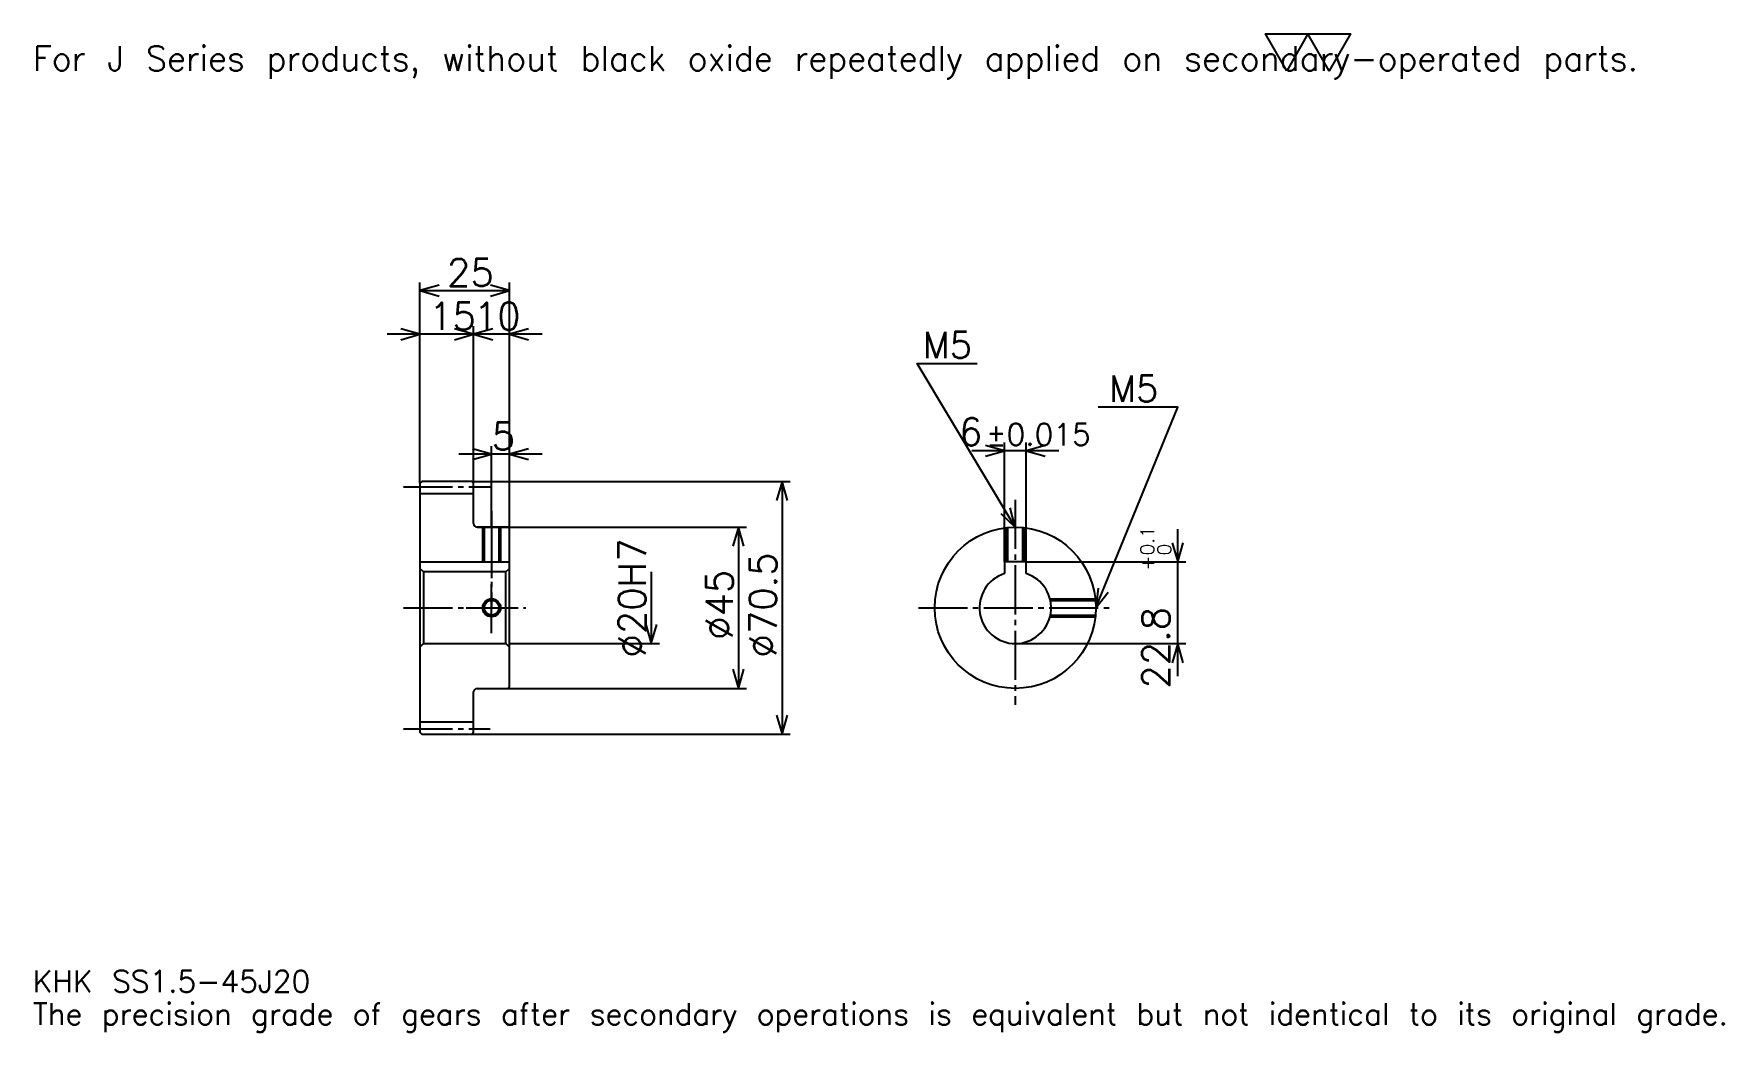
# Model space of a CAD drawing. Extents: x 15 to 487, y 6 to 284.
import ezdxf

# ---------------------------------------------------------------- set-up
doc = ezdxf.new("R2010")
doc.units = 0
doc.linetypes.add('DASHDOT', pattern=[18.260869, 13.695652, -1.521739, 1.521739, -1.521739])
doc.layers.get('0').update_dxf_attribs({"linetype": 'CONTINUOUS'})
doc.layers.add('DASHDOT', color=6, linetype='DASHDOT')
doc.styles.add('KANJI', font='TXT', dxfattribs={"bigfont": 'BIGFONT'})

msp = doc.modelspace()

# ---------------------------------------------------------------- linework, layer by layer
at = {"color": 5}
for p, q in [((123.260864, 159.271744), (123.260864, 214.815216)), ((123.260864, 212.532608), (148.260864, 212.532608)), ((148.260864, 159.271744), (148.260864, 214.815216)), ((147.391296, 200.358704), (114.130432, 200.358704)), ((157.391296, 200.358704), (129.130432, 200.358704)), ((138.260864, 159.271744), (138.260864, 202.641312)), ((286.456512, 136.821747), (286.456512, 170.108704)), ((292.456512, 136.821747), (292.456512, 170.108704)), ((157.391296, 166.880432), (134.130432, 166.880432)), ((143.260864, 159.271744), (143.260864, 169.163055)), ((301.586945, 167.826096), (277.32608, 167.826096)), ((123.260864, 158.771744), (123.260864, 159.271744)), ((137.760864, 159.271744), (148.260864, 159.271744)), ((138.260864, 158.771744), (138.260864, 159.271744)), ((143.260864, 146.521744), (143.260864, 159.271744)), ((143.260864, 146.521744), (143.260864, 159.271744)), ((148.260864, 159.271744), (226.630432, 159.271744)), ((148.260864, 146.021744), (148.260864, 159.271744)), ((224.347824, 159.271744), (224.347824, 88.771744)), ((139.260864, 146.521744), (148.260864, 146.521744)), ((148.260864, 146.521744), (214.456512, 146.521744)), ((212.173904, 146.521744), (212.173904, 101.521744)), ((334.782593, 104.891312), (334.782593, 145.952179)), ((187.82608, 134.021744), (187.82608, 114.021744)), ((292.456512, 136.821747), (337.065186, 136.821747)), ((148.260864, 114.021744), (190.108688, 114.021744)), ((289.456512, 114.021744), (337.065186, 114.021744)), ((139.260864, 101.521744), (148.260864, 101.521744)), ((148.260864, 101.521744), (214.456512, 101.521744)), ((137.760864, 88.771744), (148.260864, 88.771744)), ((148.260864, 88.771744), (226.630432, 88.771744))]:
    msp.add_line(p, q, dxfattribs=at)
at = {"color": 4}
for p, q in [((123.260864, 155.896744), (138.260864, 155.896744)), ((123.260864, 136.821747), (148.260864, 136.821747)), ((124.260864, 134.021744), (124.260864, 114.021744)), ((147.260864, 134.021744), (148.260864, 135.021744)), ((147.260864, 114.021744), (148.260864, 113.021744)), ((123.260864, 92.146744), (138.260864, 92.146744))]:
    msp.add_line(p, q, dxfattribs=at)
at = {"color": 7}
msp.add_lwpolyline([(365.217377, 273.913055), (359.282593, 284.200012), (383.021729, 284.200012), (377.086945, 273.913055), (371.152161, 284.200012), (365.217377, 273.913055)], dxfattribs=at)
at = {"color": 5}
for points in [[(128.586945, 214.054352), (123.260864, 212.532608), (128.586945, 211.010864)], [(142.934784, 211.010864), (148.260864, 212.532608), (142.934784, 214.054352)], [(117.934776, 198.836975), (123.260864, 200.358704), (117.934776, 201.880432)], [(132.934784, 198.836975), (138.260864, 200.358704), (132.934784, 201.880432)], [(143.586945, 201.880432), (138.260864, 200.358704), (143.586945, 198.836975)], [(153.586945, 201.880432), (148.260864, 200.358704), (153.586945, 198.836975)], [(289.456512, 146.521744), (262.065216, 192.17392), (278.804321, 192.17392)], [(311.956512, 124.021744), (334.782593, 180), (312.565247, 180)], [(137.934784, 165.358704), (143.260864, 166.880432), (137.934784, 168.402176)], [(153.586945, 168.402176), (148.260864, 166.880432), (153.586945, 165.358704)], [(281.130432, 166.304352), (286.456512, 167.826096), (281.130432, 169.347839)], [(297.782593, 169.347839), (292.456512, 167.826096), (297.782593, 166.304352)], [(225.869568, 153.945648), (224.347824, 159.271744), (222.82608, 153.945648)], [(285.411377, 150.305893), (289.456512, 146.521744), (288.021149, 151.87175)], [(213.695648, 141.195648), (212.173904, 146.521744), (210.652161, 141.195648)], [(333.260864, 142.147827), (334.782593, 136.821747), (336.304321, 142.147827)], [(312.558472, 129.528152), (311.956512, 124.021744), (315.376648, 128.378983)], [(186.304337, 119.347832), (187.82608, 114.021744), (189.347809, 119.347832)], [(336.304321, 108.695656), (334.782593, 114.021744), (333.260864, 108.695656)], [(210.652161, 106.847832), (212.173904, 101.521744), (213.695648, 106.847832)], [(222.82608, 94.097832), (224.347824, 88.771744), (225.869568, 94.097832)]]:
    msp.add_lwpolyline(points, dxfattribs=at)
at = {"color": 4}
for points in [[(138.260864, 147.521744), (138.260864, 158.771744), (137.760864, 159.271744), (123.760864, 159.271744), (123.260864, 158.771744), (123.260864, 113.021744)], [(139.260864, 101.521744), (147.760864, 101.521744), (148.260864, 102.021744), (148.260864, 146.021744), (147.760864, 146.521744), (139.260864, 146.521744)], [(140.760864, 146.521744), (140.760864, 136.821747)], [(141.195862, 146.521744), (141.195862, 136.821747)], [(145.325867, 146.521744), (145.325867, 136.821747)], [(145.760864, 146.521744), (145.760864, 136.821747)], [(286.956512, 136.821747), (286.956512, 146.382416)], [(287.39151, 136.821747), (287.39151, 146.426788)], [(291.521515, 136.821747), (291.521515, 146.426788)], [(291.956512, 136.821747), (291.956512, 146.382416)], [(123.260864, 113.021744), (124.260864, 114.021744), (147.260864, 114.021744), (147.260864, 134.021744), (124.260864, 134.021744), (123.260864, 135.021744)], [(292.456512, 133.561142), (292.456512, 136.821747), (286.456512, 136.821747), (286.456512, 133.561142)], [(299.138977, 126.521744), (311.8172, 126.521744)], [(299.240967, 126.086746), (311.861572, 126.086746)], [(299.138977, 121.521744), (311.8172, 121.521744)], [(299.240967, 121.956741), (311.861572, 121.956741)], [(123.260864, 113.021744), (123.260864, 89.271744), (123.760864, 88.771744), (137.760864, 88.771744), (138.260864, 89.271744), (138.260864, 100.521744)]]:
    msp.add_lwpolyline(points, dxfattribs=at)
for centre, radius in [((289.456512, 124.021744), 22.5), ((143.260864, 124.021744), 2.065)]:
    msp.add_circle(centre, radius, dxfattribs=at)
at = {"color": 7}
msp.add_circle((143.260864, 124.021744), 2.5, dxfattribs=at)
at = {"color": 4}
for centre, radius, start, end in [((139.260864, 147.521744), 1, 180, 270), ((289.456512, 124.021744), 10, 107.45760275, 72.54239725), ((139.260864, 100.521744), 1, 90, 180)]:
    msp.add_arc(centre, radius, start, end, dxfattribs=at)
at = {"layer": 'DASHDOT', "color": 7}
for p, q in [((118.695648, 157.771744), (142.82608, 157.771744)), ((289.456512, 154.130432), (289.456512, 96.956528)), ((143.260864, 146.521744), (143.260864, 124.021744)), ((118.695648, 124.021744), (152.82608, 124.021744)), ((262.391296, 124.021744), (316.521729, 124.021744)), ((118.695648, 90.271744), (142.82608, 90.271744))]:
    msp.add_line(p, q, dxfattribs=at)
for points in [[(143.260864, 151.08696), (143.260864, 132.256531)], [(143.260864, 116.956528), (143.260864, 131.08696)], [(136.195648, 124.021744), (150.32608, 124.021744)]]:
    msp.add_lwpolyline(points, dxfattribs=at)

# ---------------------------------------------------------------- texts
at = {"color": 7, "style": 'KANJI'}
for s, height, p in [('For J Series products, without black oxide repeatedly applied on secondary-operated parts.', 6.847826, (15.217391, 273.913055)), ('25', 7.608696, (130.815216, 213.75)), ('15', 7.608696, (125.815208, 201.576096)), ('10', 7.608696, (138.315216, 201.576096)), ('M5', 7.304348, (263.586945, 193.695648)), ('M5', 7.304348, (315.608704, 181.521744)), ('5', 7.608696, (143.28804, 168.097839)), ('6', 7.608696, (273.750671, 169.347839)), ('%%p0.015', 6.086957, (281.282349, 169.347839)), ('KHK SS1.5-45J20', 6.086957, (15.217391, 16.73913)), ('The precision grade of gears after secondary operations is equivalent but not identical to its original grade.', 6.086957, (15.217391, 7.608696))]:
    msp.add_text(s, height=height, dxfattribs=at).set_placement(p)
for s, height, p in [('%%c20H7', 7.608696, (186.304337, 110.135872)), ('0.1', 3.804348, (328.239136, 138.640945)), ('%%c70.5', 7.608696, (222.82608, 110.13588)), ('+', 3.804348, (328.239136, 134.380066)), ('0', 3.804348, (332.956512, 138.640945)), ('%%c45', 7.608696, (210.652161, 115.081528)), ('22.8', 7.608696, (332.5, 101.446625))]:
    msp.add_text(s, height=height, rotation=90, dxfattribs=at).set_placement(p)

doc.saveas('drawing.dxf')
